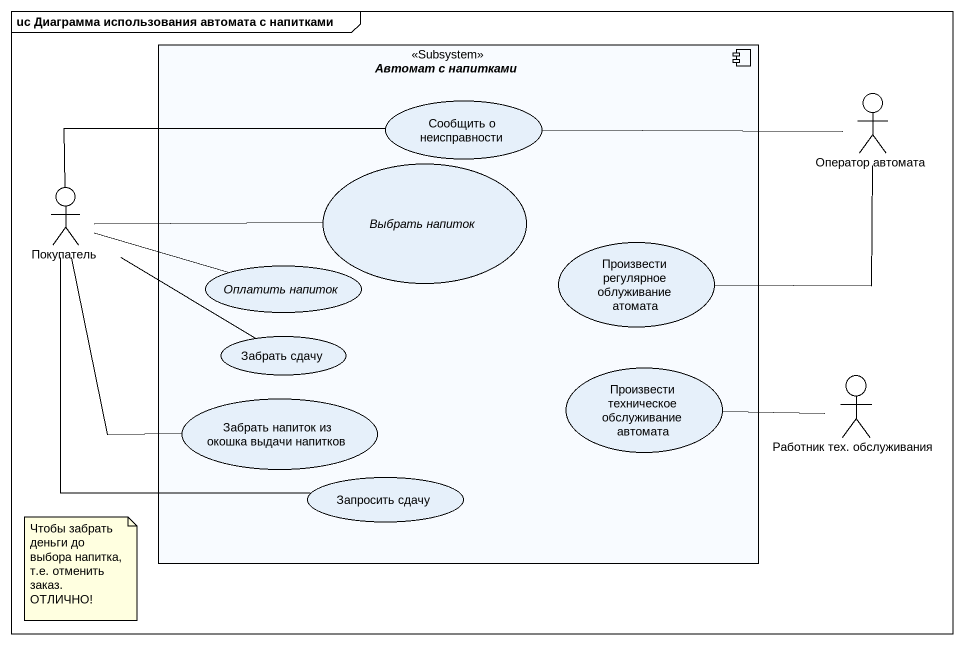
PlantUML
@startuml
mainframe uc Диаграмма использования автомата с напитками
component "Автомат с напитками" as Автомат_с_напитками <<Subsystem>> {
  usecase "Сообщить о неисправности" as Сообщить_о_неисправности
  usecase "Выбрать напиток" as Выбрать_напиток
  usecase "Оплатить напиток" as Оплатить_напиток
  usecase "Произвести регулярное облуживание атомата" as Произвести_регулярное
  usecase "Забрать сдачу" as Забрать_сдачу
  usecase "Произвести техническое обслуживание автомата" as Произвести_техническое
  usecase "Забрать напиток из окошка выдачи напитков" as Забрать_напиток_из_окошка
  usecase "Запросить сдачу" as Запросить_сдачу
}
actor "Оператор автомата" as Оператор_автомата
actor Покупатель
actor "Работник тех. обслуживания" as Работник_тех_обслуживания
Сообщить_о_неисправности -right- Оператор_автомата
Сообщить_о_неисправности -left- Покупатель
Выбрать_напиток -left- Покупатель
Оплатить_напиток -left- Покупатель
Произвести_регулярное -up- Оператор_автомата
Забрать_сдачу -up- Покупатель
Произвести_техническое -right- Работник_тех_обслуживания
Забрать_напиток_из_окошка -up- Покупатель
Запросить_сдачу -up- Покупатель
note as N1
  Чтобы забрать деньги до выбора напитка, т.е. отменить заказ.
  ОТЛИЧНО!
end note
@enduml
